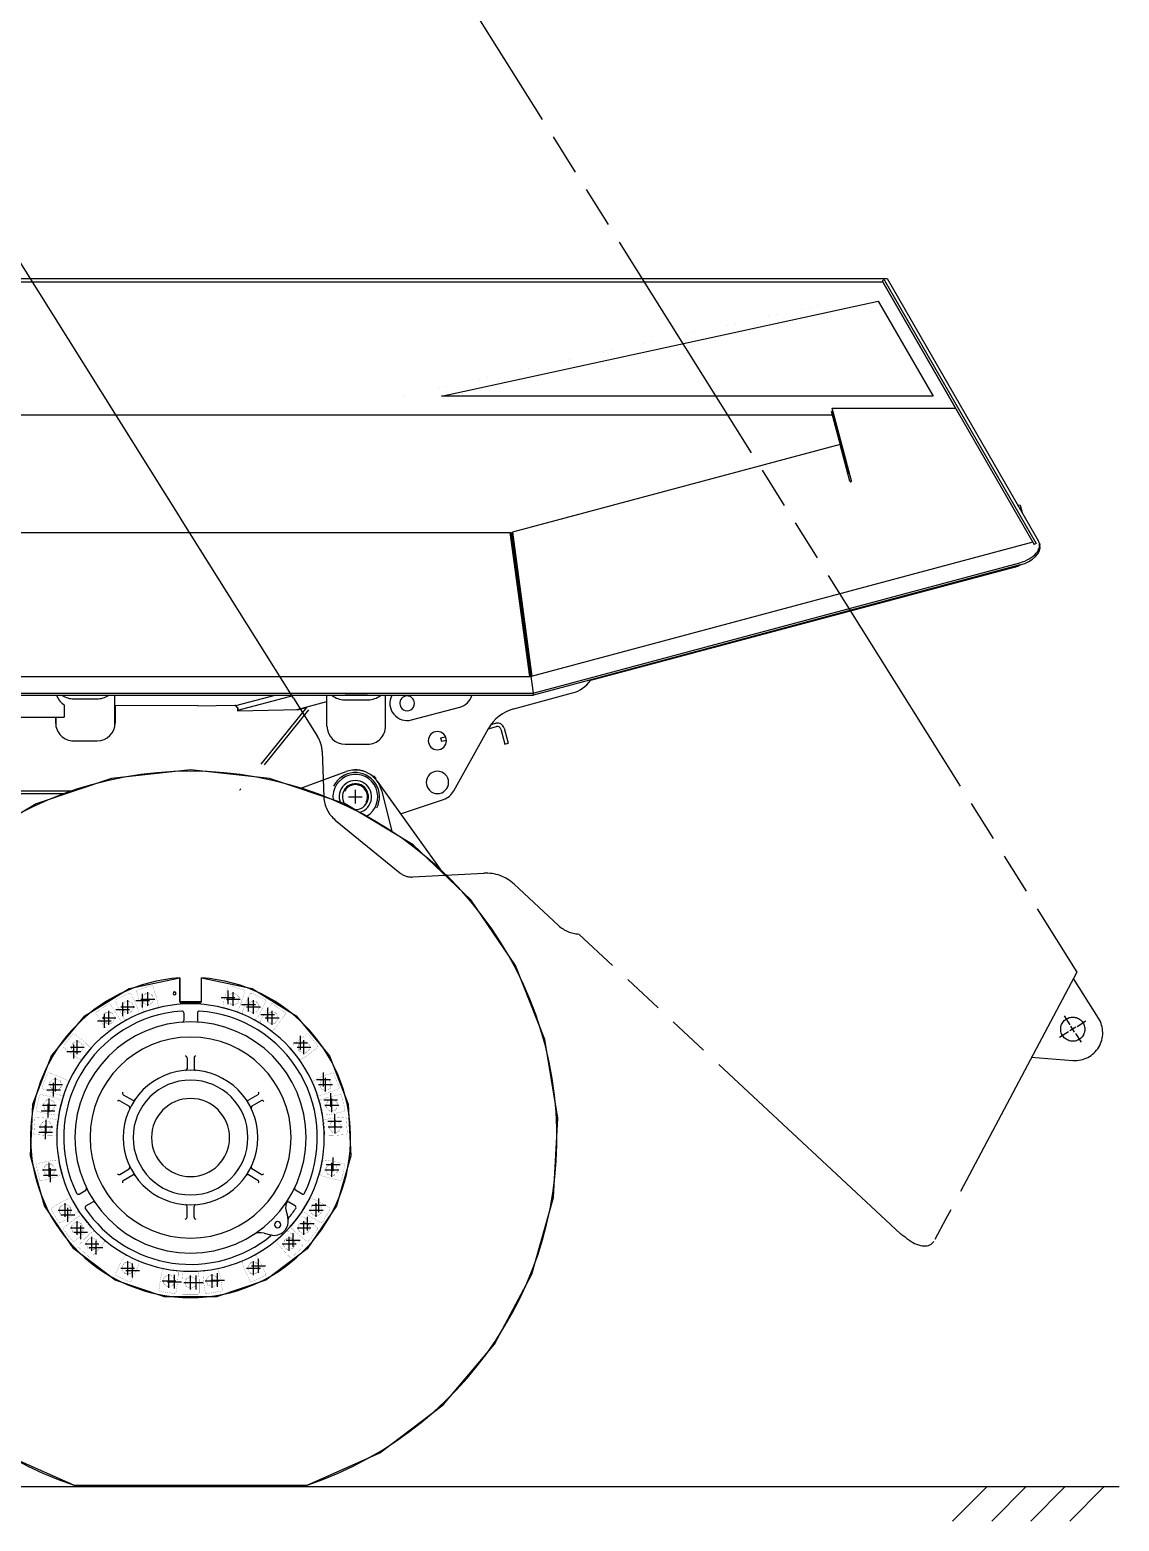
# Model space of a CAD drawing. Extents: x -633 to 241, y -1 to 752.
# Drawn here: x 83.3 to 241.1, y 2.3 to 218.3 of the extents above; entities that cross this region are included whole.
import ezdxf

# ---------------------------------------------------------------- set-up
doc = ezdxf.new("R2010")
doc.units = 0
doc.header["$LTSCALE"] = 48
doc.header["$PDMODE"] = 2
doc.header["$PDSIZE"] = -0.01
doc.linetypes.add('HIDDEN2', pattern=[0.1875, 0.125, -0.0625])
doc.linetypes.add('PHANTOM', pattern=[1.1875, 0.75, -0.0625, 0.125, -0.0625, 0.125, -0.0625])
for name, color, linetype in [('0A537428______3_____', 1, 'CONTINUOUS'), ('0A537428____________', 1, 'CONTINUOUS'), ('HIDDEN2', 7, 'HIDDEN2')]:
    doc.layers.add(name, color=color, linetype=linetype)

# ---------------------------------------------------------------- blocks, each defined once
blk = doc.blocks.new('TR100_DECAL_LH')
at = {"layer": '0A537428____________', "color": 1, "linetype": 'CONTINUOUS'}
for p, q in [((4123.6603, 0), (5731.2193, 350)), ((5731.2193, 350), (5933.1005, 0)), ((5933.1005, 0), (4123.6603, 0))]:
    blk.add_line(p, q, dxfattribs=at)
at = {"layer": '0A537428____________', "color": 1, "linetype": 'CONTINUOUS', "const_width": 0.02}
for points in [[(-196.84848, 350), (5590.2005, 350)], [(3982.6415, 0), (5590.2005, 350)], [(4123.6603, 0), (5731.2193, 350)], [(5731.2193, 350), (5933.1005, 0)], [(0, 0), (3982.6415, 0)], [(4123.6603, 0), (5933.1005, 0)]]:
    blk.add_lwpolyline(points, dxfattribs=at)
blk = doc.blocks.new('DRW3_DET-11')
at = {"layer": '0A537428______3_____', "color": 7, "linetype": 'CONTINUOUS', "const_width": 0.02}
for points in [[(-0.95, -19.44, 0.333137), (-1.13, -19.56)], [(-0.95, -19.44, 0.024334), (0.95, -19.44)], [(1.13, -19.56, 0.333137), (0.95, -19.44)], [(-1.13, -19.56, 0.04255), (-1.25, -21)], [(0.8, -21, 1), (-0.8, -21, 1), (0.8, -21)], [(1.25, -21, 0.04255), (1.13, -19.56)], [(-1.25, -22.51, 0.414213), (-1.07, -22.69)], [(1.07, -22.69, 0.414213), (1.25, -22.51)]]:
    blk.add_lwpolyline(points, format="xyb", dxfattribs=at)
for points in [[(-1.25, -21), (-1.25, -22.51)], [(-0.8, -20.54), (0, -20.08)], [(-0.8, -21.46), (-0.8, -20.54)], [(0, -21.92), (-0.8, -21.46)], [(0.8, -20.54), (0, -20.08)], [(0, -21.92), (0.8, -21.46)], [(0.8, -21.46), (0.8, -20.54)], [(1.25, -21), (1.25, -22.51)], [(-1.07, -22.69), (1.07, -22.69)]]:
    blk.add_lwpolyline(points, dxfattribs=at)
at = {"layer": '0A537428______3_____', "color": 2, "linetype": 'CONTINUOUS'}
for p in [(0, -21), (0.8, -21)]:
    blk.add_point(p, dxfattribs=at)
blk = doc.blocks.new('*U366', base_point=(33.950902, 11.695426))
at = {"layer": '0A537428______3_____', "color": 40, "linetype": 'CONTINUOUS'}
blk.add_arc((33.950902, 11.695426), 0.1048, 269.99967, 359.99971, dxfattribs=at)
blk = doc.blocks.new('*U349', base_point=(33.950801, 11.951808))
at = {"layer": '0A537428______3_____', "color": 40, "linetype": 'CONTINUOUS'}
blk.add_arc((33.950801, 11.951808), 0.118, 235.97464, 270.00007, dxfattribs=at)
blk = doc.blocks.new('*U367', base_point=(34.086419, 11.695426))
at = {"layer": '0A537428______3_____', "color": 40, "linetype": 'CONTINUOUS'}
blk.add_arc((34.086419, 11.695426), 0.1048, 359.99971, 89.99958, dxfattribs=at)
blk = doc.blocks.new('*U348', base_point=(34.086005, 11.951808))
at = {"layer": '0A537428______3_____', "color": 40, "linetype": 'CONTINUOUS'}
blk.add_arc((34.086005, 11.951808), 0.118, 270.00007, 304.02541, dxfattribs=at)
blk = doc.blocks.new('*U185', base_point=(34.864576, 11.356347))
at = {"layer": '0A537428______3_____', "color": 4, "linetype": 'CONTINUOUS'}
blk.add_arc((34.864576, 11.356347), 0.07, 331.82497, 339.48063, dxfattribs=at)
blk = doc.blocks.new('*U355', base_point=(35.523191, 11.677299))
at = {"layer": '0A537428______3_____', "color": 40, "linetype": 'CONTINUOUS'}
blk.add_arc((35.523191, 11.677299), 0.105483, 270.00004, 0.00002, dxfattribs=at)
blk = doc.blocks.new('*U356', base_point=(35.653598, 11.677299))
at = {"layer": '0A537428______3_____', "color": 40, "linetype": 'CONTINUOUS'}
blk.add_arc((35.653598, 11.677299), 0.105483, 359.99996, 90, dxfattribs=at)
blk = doc.blocks.new('*U343', base_point=(35.520799, 11.946569))
at = {"layer": '0A537428______3_____', "color": 40, "linetype": 'CONTINUOUS'}
blk.add_arc((35.520799, 11.946569), 0.118, 231.63643, 270.00007, dxfattribs=at)
blk = doc.blocks.new('*U342', base_point=(35.656003, 11.946569))
at = {"layer": '0A537428______3_____', "color": 40, "linetype": 'CONTINUOUS'}
blk.add_arc((35.656003, 11.946569), 0.118, 270.00007, 308.36362, dxfattribs=at)
blk = doc.blocks.new('*U383', base_point=(39.415111, 12.688645))
at = {"layer": '0A537428______3_____', "color": 40, "linetype": 'CONTINUOUS'}
blk.add_arc((39.415111, 12.688645), 0.14, 269.99896, 359.9841, dxfattribs=at)
blk = doc.blocks.new('*U382', base_point=(39.41179, 12.701095))
at = {"layer": '0A537428______3_____', "color": 40, "linetype": 'CONTINUOUS'}
blk.add_arc((39.41179, 12.701095), 0.14, 270.48697, 8.72734, dxfattribs=at)
blk = doc.blocks.new('*U9', base_point=(95.79761, 35.527059))
at = {"layer": '0A537428______3_____', "color": 7, "linetype": 'PHANTOM'}
blk.add_arc((95.79761, 35.527059), 3.499998, 269.99896, 359.9841, dxfattribs=at)

msp = doc.modelspace()

# ---------------------------------------------------------------- linework, layer by layer
at = {"layer": '0A537428______3_____', "color": 40, "linetype": 'CONTINUOUS'}
for points in [[(-31.28, 182.27), (207.53, 182.27)], [(206.88, 181.77), (-31, 181.77)], [(207.05, 182.1), (206.78, 181.94)], [(206.78, 181.94), (228.82, 143.73)], [(206.88, 181.77), (218, 162.48)], [(207.05, 182.1), (229.1, 143.88)], [(207.53, 182.27), (227.74, 147.2)], [(199.6, 162.48), (-20.13, 162.48)], [(199.65, 163.08), (199.46, 163.03)], [(201.88, 153.97), (199.46, 163.03)], [(199.53, 163.52), (217.41, 163.52)], [(202.35, 152.98), (199.53, 163.52)], [(202.07, 154.02), (199.65, 163.08)], [(200.68, 158.24), (153.23, 145.53)], [(202.11, 152.92), (200.68, 158.24)], [(202.07, 154.02), (201.88, 153.97)], [(226.77, 149.46), (226.48, 149.39)], [(226.77, 149.46), (227.05, 148.39)], [(226.88, 148.69), (226.97, 148.71)], [(227.74, 147.2), (229.44, 144.24)], [(-10.58, 145.5), (152.91, 145.5)], [(155.72, 124.61), (152.91, 145.5)], [(152.91, 145.5), (153.05, 145.41)], [(155.85, 124.61), (153.05, 145.41)], [(153.12, 145.41), (153.23, 145.53)], [(153.12, 145.41), (155.92, 124.62)], [(153.23, 145.53), (156.04, 124.65)], [(228.61, 144.1), (155.92, 124.62)], [(229.1, 143.88), (228.82, 143.73)], [(229.56, 143.95), (229.64, 143.64)], [(156.2, 122.21), (226.73, 141.11)], [(226.78, 140.79), (156.28, 121.9)], [(226.06, 140.48), (164.51, 124.06)], [(155.46, 127.83), (156.2, 122.21)], [(-42.46, 124.61), (155.85, 124.61)], [(-41.41, 122.21), (156.2, 122.21)], [(156.2, 121.89), (-41.39, 121.89)], [(89.66, 121.39), (93.04, 121.39)], [(95.6, 117.31), (95.6, 121.89)], [(118.82, 121.89), (113.11, 120.36)], [(121.6, 121.89), (113.37, 119.68)], [(122.04, 119.84), (126.35, 120.99)], [(126.35, 117.44), (126.35, 121.89)], [(128.91, 121.26), (132.29, 121.26)], [(128.97, 122.17), (132.23, 122.17)], [(134.85, 117.45), (134.85, 121.89)], [(153.42, 119.96), (161.92, 122.24)], [(156.2, 122.21), (156.28, 121.9)], [(156.2, 122.21), (156.2, 121.89)], [(88.26, 120.5), (88.26, 118.75)], [(107.57, 120.4), (95.66, 120.45)], [(95.66, 120.45), (95.66, 117.91)], [(107.57, 120.4), (113, 120.46)], [(113.37, 120.08), (113, 120.46)], [(113.42, 120.08), (113.05, 120.46)], [(113.37, 120.08), (113.37, 119.66)], [(113.37, 119.66), (122.29, 119.85)], [(113.42, 120.08), (113.42, 119.66)], [(116.81, 111.95), (123.44, 120.12)], [(117.28, 111.85), (123.71, 119.78)], [(122.29, 119.85), (123.39, 120.16)], [(123.39, 120.16), (123.45, 120.16)], [(123.43, 120.16), (123.45, 120.16)], [(123.45, 120.16), (123.44, 120.12)], [(138.61, 118.33), (145.62, 120.2)], [(56.13, 118.75), (88.26, 118.75)], [(87.04, 118.75), (87.04, 117.91)], [(87.1, 117.37), (87.1, 118.75)], [(144.73, 108.08), (149.74, 117.08)], [(149.7, 117.04), (150.92, 117.37)], [(150.09, 117.66), (150.79, 117.85)], [(151.53, 117.02), (152.12, 114.84)], [(152.02, 117.15), (152.6, 114.97)], [(89.66, 115.29), (93.05, 115.29)], [(128.97, 114.82), (132.23, 114.82)], [(142.82, 115.72), (143.52, 115.91)], [(142.82, 115.72), (142.95, 115.24)], [(142.95, 115.24), (143.65, 115.42)], [(152.12, 114.84), (152.6, 114.97)], [(89.28, 108.04), (73.98, 108.04)], [(88.18, 107.64), (50.09, 107.64)], [(137.02, 104.72), (143.24, 106.82)]]:
    msp.add_lwpolyline(points, dxfattribs=at)
for points in [[(202.11, 152.92, 1), (202.35, 152.98)], [(226.06, 140.48, 0.070855), (226.84, 140.81)], [(161.92, 122.24, 0.177217), (164.51, 124.06)], [(88.26, 120.5), (88.22, 120.53, -0.003772), (88.18, 120.56, -0.003707), (88.15, 120.58, -0.003687), (88.11, 120.61, -0.003727), (88.08, 120.64, -0.003747), (88.05, 120.67, -0.003764), (88.01, 120.7, -0.003774), (87.98, 120.74, -0.003796), (87.94, 120.77, -0.003818), (87.91, 120.8, -0.003849), (87.88, 120.83, -0.003853), (87.85, 120.87, -0.003892), (87.81, 120.9, -0.003872), (87.78, 120.94, -0.003808), (87.75, 120.97, -0.003867), (87.72, 121.01, -0.003846), (87.69, 121.04, -0.003782), (87.66, 121.08, -0.003838), (87.64, 121.12, -0.003902), (87.61, 121.16, -0.003953), (87.58, 121.19, -0.003914), (87.55, 121.23, -0.003858), (87.53, 121.27, -0.00405), (87.5, 121.31, -0.004316), (87.48, 121.36, -0.003946), (87.45, 121.4, -0.003714), (87.43, 121.43, -0.004017), (87.41, 121.47, -0.003535), (87.39, 121.5, -0.003137), (87.37, 121.53, -0.003019), (87.36, 121.57, -0.003297), (87.34, 121.6, -0.003995), (87.32, 121.64, -0.003038), (87.31, 121.67, -0.000967), (87.29, 121.7, -0.00434), (87.28, 121.74, -0.007593), (87.25, 121.81, -0.003697), (87.22, 121.89, -0.001939)], [(135.74, 121.89, 0.65124), (138.61, 118.33)], [(139, 121.02, 1), (136.93, 120.46, 1), (139, 121.02)], [(145.58, 120.19, 0.262588), (147.36, 121.89)], [(153.42, 119.96, 0.202897), (149.74, 117.08)], [(152.02, 117.15, 0.414213), (150.79, 117.85)], [(151.53, 117.02, 0.414213), (150.92, 117.37)], [(143.66, 115.33, 1), (141.03, 115.33, 1), (143.66, 115.33)], [(133.56, 105.58, 1.017422), (127.31, 108.73)], [(143.97, 109.29, 1), (140.72, 109.29, 1), (143.97, 109.29)], [(132.05, 106.44, 0.984156), (128.91, 108.03)], [(143.24, 106.82, 0.18376), (144.73, 108.08)]]:
    msp.add_lwpolyline(points, format="xyb", dxfattribs=at)
at = {"layer": '0A537428______3_____', "color": 2, "linetype": 'CONTINUOUS'}
msp.add_lwpolyline([(123.46, 7.49, 6.128823), (89.71, 7.49)], format="xyb", dxfattribs=at)
for points in [[(106.59, 111.11), (95.13, 109.86)], [(118.04, 109.86), (106.59, 111.11)], [(95.13, 109.86), (84.21, 106.18)], [(128.97, 106.18), (118.04, 109.86)], [(84.21, 106.18), (74.33, 100.23)], [(138.84, 100.23), (128.97, 106.18)], [(147.2, 92.3), (138.84, 100.23)], [(153.67, 82.76), (147.2, 92.3)], [(157.93, 72.05), (153.67, 82.76)], [(97.68, 79.44), (105.03, 80.98)], [(105.03, 80.98), (105.03, 77.55)], [(108.15, 80.98), (115.49, 79.44)], [(108.15, 77.55), (108.15, 80.98)], [(91.28, 75.49), (97.68, 79.44)], [(115.49, 79.44), (121.89, 75.49)], [(105.03, 77.55), (108.15, 77.55)], [(86.46, 69.7), (91.28, 75.49)], [(121.89, 75.49), (126.71, 69.7)], [(159.78, 60.67), (157.93, 72.05)], [(83.73, 62.69), (86.46, 69.7)], [(126.71, 69.7), (129.44, 62.69)], [(83.38, 55.17), (83.73, 62.69)], [(129.44, 62.69), (129.8, 55.17)], [(159.15, 49.17), (159.78, 60.67)], [(85.43, 47.93), (83.38, 55.17)], [(129.8, 55.17), (127.74, 47.93)], [(89.68, 41.71), (85.43, 47.93)], [(127.74, 47.93), (123.49, 41.71)], [(156.05, 38.06), (159.15, 49.17)], [(95.68, 37.17), (89.68, 41.71)], [(123.49, 41.71), (117.49, 37.17)], [(102.82, 34.78), (95.68, 37.17)], [(117.49, 37.17), (110.35, 34.78)], [(150.64, 27.89), (156.05, 38.06)], [(110.35, 34.78), (102.82, 34.78)], [(143.17, 19.11), (150.64, 27.89)], [(133.99, 12.15), (143.17, 19.11)], [(79.18, 12.15), (89.71, 7.49)], [(123.46, 7.49), (133.99, 12.15)], [(-177.86, 7.27), (241.12, 7.27)], [(89.71, 7.49), (123.46, 7.49)], [(216.99, 2.27), (221.99, 7.27)], [(222.65, 2.27), (227.65, 7.27)], [(228.3, 2.27), (233.3, 7.27)], [(233.96, 2.27), (238.96, 7.27)]]:
    msp.add_lwpolyline(points, dxfattribs=at)
at = {"layer": '0A537428______3_____', "color": 4, "linetype": 'CONTINUOUS'}
for points in [[(122.58, 108.47), (129.14, 110.86)], [(133.06, 110.1), (133.14, 110.17)], [(133.08, 110.08), (133.18, 110.17)], [(133.19, 110.17), (133.14, 110.17)], [(133.42, 109.92), (133.19, 110.17)], [(133.33, 109.83), (133.42, 109.9)], [(133.35, 109.81), (133.42, 109.86)], [(133.42, 109.92), (133.42, 109.86)], [(133.62, 109.47), (142.75, 96.71)], [(134.23, 108.17), (135.75, 102.21)]]:
    msp.add_lwpolyline(points, dxfattribs=at)
at = {"layer": '0A537428______3_____', "color": 1, "linetype": 'CONTINUOUS'}
for points in [[(125.41, 109.49), (129.14, 110.85)], [(133.62, 109.46), (139.06, 101.86)]]:
    msp.add_lwpolyline(points, dxfattribs=at)
at = {"layer": '0A537428______3_____', "color": 4, "linetype": 'CONTINUOUS'}
for points in [[(132.1, 104.4, 1.879807), (127.25, 106.75)], [(134.23, 108.17, 0.443559), (129.14, 110.86)], [(131.07, 104.95, 2.697591), (128.32, 106.28)], [(130.31, 105.34, 5.377734), (129.09, 105.93)]]:
    msp.add_lwpolyline(points, format="xyb", dxfattribs=at)
at = {"layer": '0A537428______3_____', "color": 1, "linetype": 'CONTINUOUS'}
msp.add_lwpolyline([(134.23, 108.16, 0.443559), (129.14, 110.85)], format="xyb", dxfattribs=at)
at = {"layer": '0A537428______3_____', "color": 7, "linetype": 'CONTINUOUS'}
for points in [[(105.03, 80.98, 29.696992), (108.15, 80.98)], [(104.49, 78.71, 1), (104.06, 78.71, 1), (104.49, 78.71)], [(125.96, 57.84, 1), (87.21, 57.84, 1), (125.96, 57.84)], [(105.32, 76.17, 0.532218), (90.08, 49.77)], [(105.03, 77.55, 0.433793), (105.29, 77.3)], [(107.88, 77.3, 0.033201), (105.29, 77.3)], [(105.59, 75.92, 0.434575), (105.32, 76.17)], [(107.85, 76.17, 0.434575), (107.59, 75.92)], [(123.09, 49.77, 0.532218), (107.85, 76.17)], [(107.88, 77.3, 0.433793), (108.15, 77.55)], [(123.34, 57.84, 1), (89.84, 57.84, 1), (123.34, 57.84)], [(105.35, 74.54, 0.392819), (105.59, 74.79)], [(107.59, 74.79, 0.392819), (107.82, 74.54)], [(121.15, 57.84, 1), (92.02, 57.84, 1), (121.15, 57.84)], [(106.09, 69.39, 0.433342), (105.82, 69.64)], [(107.35, 69.64, 0.433342), (107.09, 69.39)], [(116.34, 57.84, 1), (96.84, 57.84, 1), (116.34, 57.84)], [(105.85, 67.56, 0.392392), (106.09, 67.81)], [(107.09, 67.81, 0.392392), (107.32, 67.56)], [(114.9, 57.84, 1), (98.27, 57.84, 1), (114.9, 57.84)], [(96.33, 63.18, 0.433341), (95.99, 63.07)], [(96.75, 64.4, 0.433339), (96.83, 64.05)], [(98.2, 63.26, 0.392392), (98.53, 63.33)], [(112.24, 57.84, 1), (100.93, 57.84, 1), (112.24, 57.84)], [(114.64, 63.33, 0.392393), (114.97, 63.26)], [(116.34, 64.05, 0.433339), (116.42, 64.4)], [(117.18, 63.07, 0.43334), (116.84, 63.18)], [(97.8, 62.07, 0.392392), (97.7, 62.39)], [(115.47, 62.39, 0.392392), (115.37, 62.07)], [(95.99, 52.6, 0.433341), (96.33, 52.5)], [(97.7, 53.29, 0.392394), (97.8, 53.61)], [(98.53, 52.34, 0.392393), (98.2, 52.42)], [(114.97, 52.42, 0.392392), (114.64, 52.34)], [(115.37, 53.61, 0.392395), (115.47, 53.29)], [(116.84, 52.5, 0.433342), (117.18, 52.6)], [(90.08, 49.77, 0.434576), (90.43, 49.66)], [(91.4, 50.23, 0.392818), (91.5, 50.55)], [(96.83, 51.63, 0.433342), (96.75, 51.28)], [(116.42, 51.28, 0.433342), (116.34, 51.63)], [(121.67, 50.55, 0.392821), (121.77, 50.23)], [(122.74, 49.66, 0.434575), (123.09, 49.77)], [(91.43, 47.93, 0.434578), (91.34, 47.58)], [(91.34, 47.58, 0.4422), (118.24, 43.63)], [(92.73, 48.42, 0.392819), (92.4, 48.5)], [(106.09, 47.87, 0.392392), (105.85, 48.12)], [(107.32, 48.12, 0.392392), (107.09, 47.87)], [(120.68, 48.79, 0.21117), (120.43, 47.19)], [(120.82, 48.46, 0.477742), (120.46, 48.32)], [(120.79, 46.18, 0.023654), (121.83, 47.58)], [(121.83, 47.58, 0.434575), (121.74, 47.93)], [(105.82, 46.04, 0.433342), (106.09, 46.29)], [(107.09, 46.29, 0.433342), (107.35, 46.04)], [(118.16, 43.74, 0.577351), (120.68, 46.27)], [(119.67, 45.22, 1), (118.74, 45.22, 1), (119.67, 45.22)], [(120.79, 46.18, 0.206138), (120.73, 45.99)], [(117.23, 43.99, 0.211169), (115.63, 43.74)], [(118.43, 43.69, 0.206138), (118.24, 43.63)]]:
    msp.add_lwpolyline(points, format="xyb", dxfattribs=at)
for points in [[(105.03, 77.55), (105.03, 80.98)], [(108.15, 77.55), (108.15, 80.98)], [(105.59, 75.92), (105.59, 74.79)], [(107.59, 75.92), (107.59, 74.79)], [(106.09, 69.39), (106.09, 67.81)], [(107.09, 69.39), (107.09, 67.81)], [(96.33, 63.18), (97.7, 62.39)], [(96.83, 64.05), (98.2, 63.26)], [(116.34, 64.05), (114.97, 63.26)], [(116.84, 63.18), (115.47, 62.39)], [(96.33, 52.5), (97.7, 53.29)], [(96.83, 51.63), (98.2, 52.42)], [(116.34, 51.63), (114.97, 52.42)], [(116.84, 52.5), (115.47, 53.29)], [(90.43, 49.66), (91.4, 50.23)], [(122.74, 49.66), (121.77, 50.23)], [(91.43, 47.93), (92.4, 48.5)], [(106.09, 46.29), (106.09, 47.87)], [(107.09, 46.29), (107.09, 47.87)], [(121.74, 47.93), (120.82, 48.46)], [(120.43, 47.19), (120.68, 46.27)], [(117.23, 43.99), (118.16, 43.74)]]:
    msp.add_lwpolyline(points, dxfattribs=at)
at = {"layer": '0A537428______3_____', "color": 7, "linetype": 'PHANTOM'}
msp.add_arc((121.28, 113.6), 4.38, 2.0699, 32.1153, dxfattribs=at)
at = {"layer": '0A537428____________', "color": 1, "linetype": 'CONTINUOUS'}
msp.add_point((130.47, 107.21), dxfattribs=at)
at = {"layer": 'HIDDEN2', "color": 7, "linetype": 'PHANTOM'}
for p, q in [((108.09, 284.11), (235, 81.82)), ((71.73, 200.76), (86.47, 177.27)), ((86.47, 177.27), (105.12, 147.53)), ((105.1, 147.56), (121.47, 121.48)), ((121.5, 121.5), (124.99, 115.93)), ((125.66, 113.76), (125.9, 107.16)), ((127.55, 103.84), (136.92, 96.19)), ((138.79, 95.59), (149.07, 96.13)), ((153.47, 94.54), (159.91, 88.55)), ((209.45, 43.91), (162.84, 87.32)), ((235, 81.82), (216.03, 46.07)), ((238.13, 75.13), (234.51, 80.9)), ((234, 74.18), (233.2, 75.45)), ((234.82, 73.81), (233.98, 73.28)), ((234.67, 73.12), (234.13, 73.97)), ((235.04, 73.94), (236.31, 74.74)), ((233.76, 73.15), (232.49, 72.35)), ((234.8, 72.91), (235.6, 71.64)), ((228.38, 69.48), (234.43, 69.02)), ((216.03, 46.07), (214.43, 43.05)), ((214.25, 42.79), (214.04, 42.56))]:
    msp.add_line(p, q, dxfattribs=at)
msp.add_circle((234.4, 73.54), 1.75, dxfattribs=at)
for centre, radius, start, end in [((130.4, 107.32), 4.5, 182.0699, 230.7293), ((138.64, 98.33), 2.75, 231.3807, 273.0307), ((149.39, 90.14), 6, 47.1527, 93.0306), ((163.05, 91.94), 4.62, 227.0928, 267.2906), ((234.74, 73.01), 4, 265.6689, 32.1028), ((211.49, 46.11), 3, 227.037, 243.2487)]:
    msp.add_arc(centre, radius, start, end, dxfattribs=at)

# ---------------------------------------------------------------- block references
at = {"layer": '0A537428______3_____', "color": 40, "xscale": 25, "zscale": 25}
for name, p, yscale, rotation in [('*U382', (226.18, 143.05), 14.370593, 15.002415), ('*U383', (226.26, 142.74), 14.370593, 15.002415), ('*U349', (89.66, 124.32), 24.831379, 359.99995), ('*U348', (93.04, 124.32), 24.831379, 359.99995), ('*U343', (128.91, 124.19), 24.831379, 359.99995), ('*U342', (132.29, 124.19), 24.831379, 359.99995), ('*U366', (89.66, 117.91), 24.98474575, 270.00036), ('*U367', (93.05, 117.91), 24.98474575, 270.00036), ('*U355', (128.97, 117.45), 24.83805475, 270), ('*U356', (132.23, 117.45), 24.83805475, 270)]:
    msp.add_blockref(name, p, dxfattribs=dict(at, yscale=yscale, rotation=rotation))
at = {"layer": '0A537428______3_____', "color": 4, "xscale": 25, "yscale": 24.84786275, "zscale": 25, "rotation": 341.61381}
msp.add_blockref('*U185', (112.5, 109.43), dxfattribs=at)
at = {"layer": '0A537428______3_____', "xscale": 0.999999975, "yscale": 0.999999975, "zscale": 0.999999975}
for rotation in [205.71429, 197.14444, 162.85722, 154.28571, 214.28722, 145.71444, 231.43, 128.57167, 248.57278, 111.42889, 257.14286, 102.85714, 265.7155500000001, 94.28611200000002, 282.85833, 77.143333, 300.00111, 60.00055500000001, 308.57143, 51.428572, 317.14389, 42.857778, 334.2866700000001, 25.715, 351.42944, 8.572221800000001]:
    msp.add_blockref('DRW3_DET-11', (106.59, 57.84), dxfattribs=dict(at, rotation=rotation))
msp.add_blockref('DRW3_DET-11', (106.59, 57.84), dxfattribs=at)
at = {"layer": '0A537428____________', "xscale": 0.03937008, "yscale": 0.03937008, "zscale": 0.03937008}
msp.add_blockref('TR100_DECAL_LH', (-19.42, 165.24), dxfattribs=at)
at = {"layer": 'HIDDEN2', "color": 7, "linetype": 'PHANTOM', "yscale": 0.5748237487411756, "rotation": 317.1051950000005}
msp.add_blockref('*U9', (211.47, 44.94), dxfattribs=at)

doc.saveas('drawing.dxf')
